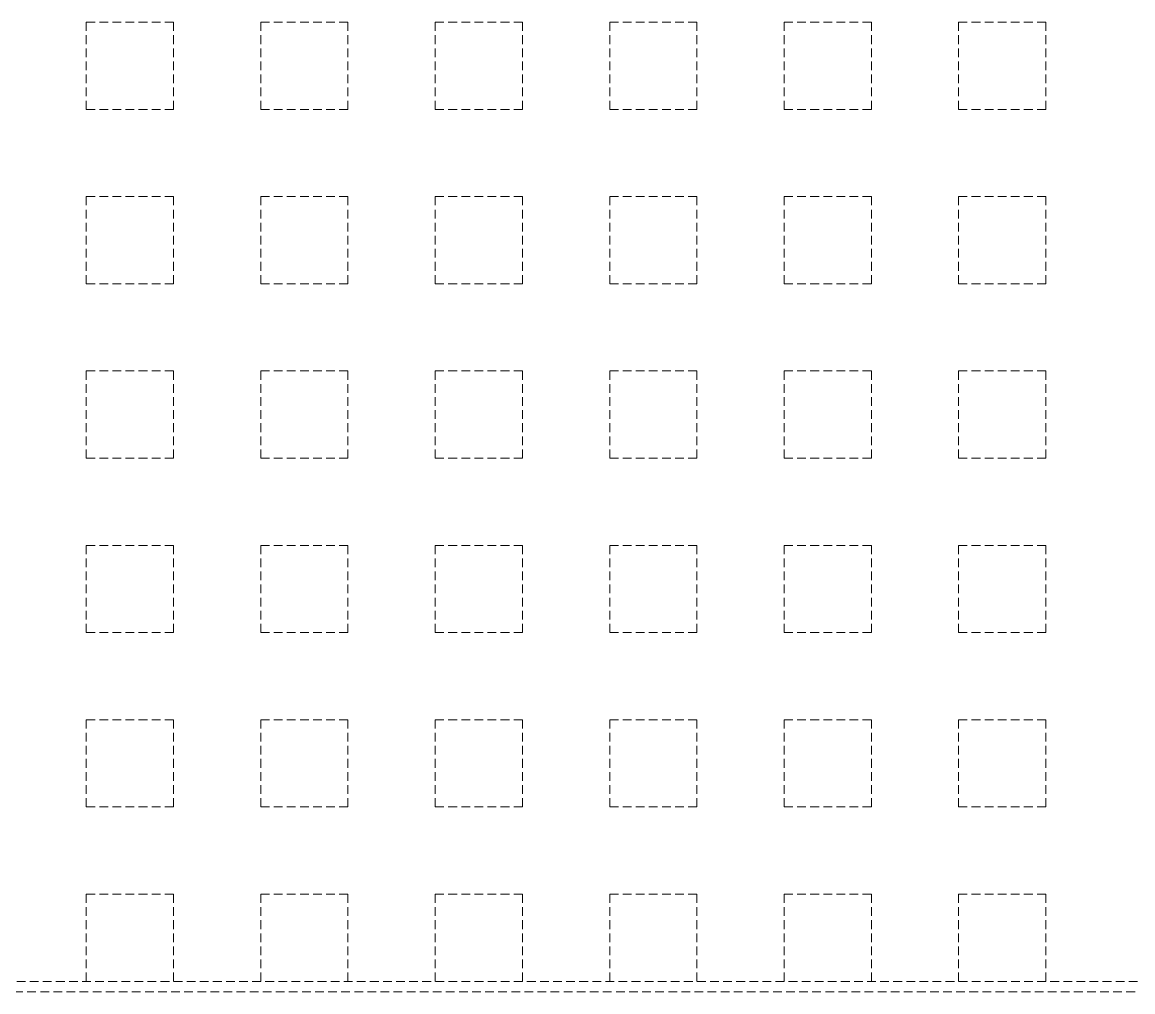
# Model space of a CAD drawing. Extents: x -1457 to 23780, y -2071 to 4205.
# Drawn here: x 4243.16 to 4274.99, y 284.7 to 312.5 of the extents above; entities that cross this region are included whole.
import ezdxf

# ---------------------------------------------------------------- set-up
doc = ezdxf.new("R2010")
doc.units = 0
doc.header["$MEASUREMENT"] = 0
doc.linetypes.add('HIDDEN', pattern=[0.375, 0.25, -0.125])
doc.layers.add('M-TEFRIS2-015', color=129, linetype='Continuous', lineweight=9)

msp = doc.modelspace()

# ---------------------------------------------------------------- linework, layer by layer
at = {"layer": 'M-TEFRIS2-015', "linetype": 'HIDDEN', "lineweight": 0}
for p, q in [((4245, 312.5), (4247.5, 312.5)), ((4245, 310), (4245, 312.5)), ((4247.5, 310), (4247.5, 312.5)), ((4250, 312.5), (4252.5, 312.5)), ((4250, 310), (4250, 312.5)), ((4252.5, 310), (4252.5, 312.5)), ((4255, 312.5), (4257.5, 312.5)), ((4255, 310), (4255, 312.5)), ((4257.5, 310), (4257.5, 312.5)), ((4260, 312.5), (4262.5, 312.5)), ((4260, 310), (4260, 312.5)), ((4262.5, 310), (4262.5, 312.5)), ((4265, 312.5), (4267.5, 312.5)), ((4265, 310), (4265, 312.5)), ((4267.5, 310), (4267.5, 312.5)), ((4270, 312.5), (4272.5, 312.5)), ((4270, 310), (4270, 312.5)), ((4272.5, 310), (4272.5, 312.5)), ((4245, 310), (4247.5, 310)), ((4250, 310), (4252.5, 310)), ((4255, 310), (4257.5, 310)), ((4260, 310), (4262.5, 310)), ((4265, 310), (4267.5, 310)), ((4270, 310), (4272.5, 310)), ((4245, 307.5), (4247.5, 307.5)), ((4245, 305), (4245, 307.5)), ((4247.5, 305), (4247.5, 307.5)), ((4250, 307.5), (4252.5, 307.5)), ((4250, 305), (4250, 307.5)), ((4252.5, 305), (4252.5, 307.5)), ((4255, 307.5), (4257.5, 307.5)), ((4255, 305), (4255, 307.5)), ((4257.5, 305), (4257.5, 307.5)), ((4260, 307.5), (4262.5, 307.5)), ((4260, 305), (4260, 307.5)), ((4262.5, 305), (4262.5, 307.5)), ((4265, 307.5), (4267.5, 307.5)), ((4265, 305), (4265, 307.5)), ((4267.5, 305), (4267.5, 307.5)), ((4270, 307.5), (4272.5, 307.5)), ((4270, 305), (4270, 307.5)), ((4272.5, 305), (4272.5, 307.5)), ((4245, 305), (4247.5, 305)), ((4250, 305), (4252.5, 305)), ((4255, 305), (4257.5, 305)), ((4260, 305), (4262.5, 305)), ((4265, 305), (4267.5, 305)), ((4270, 305), (4272.5, 305)), ((4245, 302.5), (4247.5, 302.5)), ((4245, 300), (4245, 302.5)), ((4247.5, 300), (4247.5, 302.5)), ((4250, 302.5), (4252.5, 302.5)), ((4250, 300), (4250, 302.5)), ((4252.5, 300), (4252.5, 302.5)), ((4255, 302.5), (4257.5, 302.5)), ((4255, 300), (4255, 302.5)), ((4257.5, 300), (4257.5, 302.5)), ((4260, 302.5), (4262.5, 302.5)), ((4260, 300), (4260, 302.5)), ((4262.5, 300), (4262.5, 302.5)), ((4265, 302.5), (4267.5, 302.5)), ((4265, 300), (4265, 302.5)), ((4267.5, 300), (4267.5, 302.5)), ((4270, 302.5), (4272.5, 302.5)), ((4270, 300), (4270, 302.5)), ((4272.5, 300), (4272.5, 302.5)), ((4245, 300), (4247.5, 300)), ((4250, 300), (4252.5, 300)), ((4255, 300), (4257.5, 300)), ((4260, 300), (4262.5, 300)), ((4265, 300), (4267.5, 300)), ((4270, 300), (4272.5, 300)), ((4245, 297.5), (4247.5, 297.5)), ((4245, 295), (4245, 297.5)), ((4247.5, 295), (4247.5, 297.5)), ((4250, 297.5), (4252.5, 297.5)), ((4250, 295), (4250, 297.5)), ((4252.5, 295), (4252.5, 297.5)), ((4255, 297.5), (4257.5, 297.5)), ((4255, 295), (4255, 297.5)), ((4257.5, 295), (4257.5, 297.5)), ((4260, 297.5), (4262.5, 297.5)), ((4260, 295), (4260, 297.5)), ((4262.5, 295), (4262.5, 297.5)), ((4265, 297.5), (4267.5, 297.5)), ((4265, 295), (4265, 297.5)), ((4267.5, 295), (4267.5, 297.5)), ((4270, 297.5), (4272.5, 297.5)), ((4270, 295), (4270, 297.5)), ((4272.5, 295), (4272.5, 297.5)), ((4245, 295), (4247.5, 295)), ((4250, 295), (4252.5, 295)), ((4255, 295), (4257.5, 295)), ((4260, 295), (4262.5, 295)), ((4265, 295), (4267.5, 295)), ((4270, 295), (4272.5, 295)), ((4245, 292.5), (4247.5, 292.5)), ((4245, 290), (4245, 292.5)), ((4247.5, 290), (4247.5, 292.5)), ((4250, 292.5), (4252.5, 292.5)), ((4250, 290), (4250, 292.5)), ((4252.5, 290), (4252.5, 292.5)), ((4255, 292.5), (4257.5, 292.5)), ((4255, 290), (4255, 292.5)), ((4257.5, 290), (4257.5, 292.5)), ((4260, 292.5), (4262.5, 292.5)), ((4260, 290), (4260, 292.5)), ((4262.5, 290), (4262.5, 292.5)), ((4265, 292.5), (4267.5, 292.5)), ((4265, 290), (4265, 292.5)), ((4267.5, 290), (4267.5, 292.5)), ((4270, 292.5), (4272.5, 292.5)), ((4270, 290), (4270, 292.5)), ((4272.5, 290), (4272.5, 292.5)), ((4245, 290), (4247.5, 290)), ((4250, 290), (4252.5, 290)), ((4255, 290), (4257.5, 290)), ((4260, 290), (4262.5, 290)), ((4265, 290), (4267.5, 290)), ((4270, 290), (4272.5, 290)), ((4245, 287.5), (4247.5, 287.5)), ((4245, 285), (4245, 287.5)), ((4247.5, 285), (4247.5, 287.5)), ((4250, 287.5), (4252.5, 287.5)), ((4250, 285), (4250, 287.5)), ((4252.5, 285), (4252.5, 287.5)), ((4255, 287.5), (4257.5, 287.5)), ((4255, 285), (4255, 287.5)), ((4257.5, 285), (4257.5, 287.5)), ((4260, 287.5), (4262.5, 287.5)), ((4260, 285), (4260, 287.5)), ((4262.5, 285), (4262.5, 287.5)), ((4265, 287.5), (4267.5, 287.5)), ((4265, 285), (4265, 287.5)), ((4267.5, 285), (4267.5, 287.5)), ((4270, 287.5), (4272.5, 287.5)), ((4270, 285), (4270, 287.5)), ((4272.5, 285), (4272.5, 287.5)), ((4025.505, 285), (4822.5, 285)), ((1719.557, 284.7), (4822.793, 284.7))]:
    msp.add_line(p, q, dxfattribs=at)

doc.saveas('drawing.dxf')
